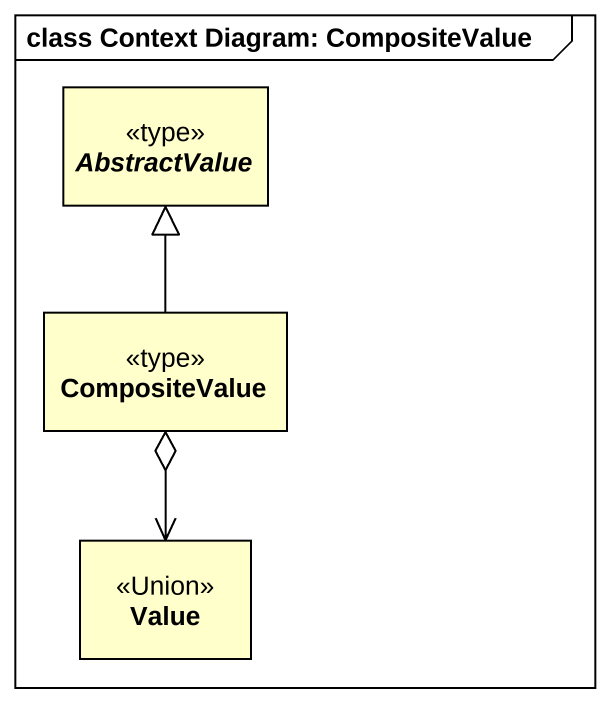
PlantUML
@startuml
mainframe class Context Diagram: CompositeValue
hide circle
hide empty members
abstract class AbstractValue <<type>>
class CompositeValue <<type>>
class Value <<Union>>
CompositeValue -up-|> AbstractValue
CompositeValue o--> Value
@enduml
